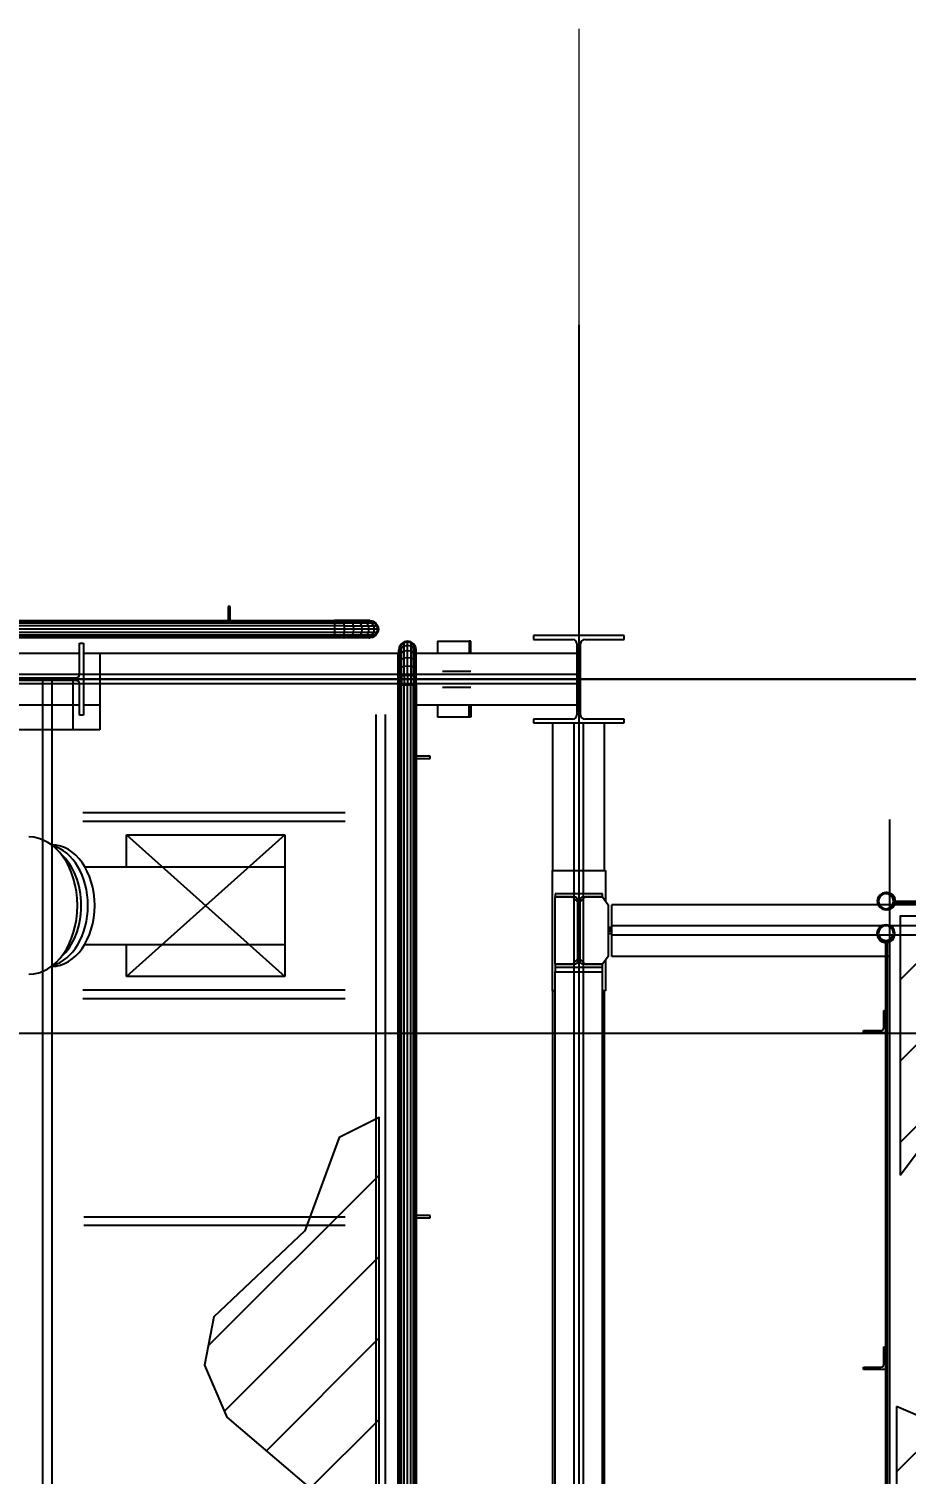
# Model space of a CAD drawing. Header units: metres. Extents: x 0 to 63075, y 0 to 44550.
# Drawn here: x 14895 to 17371, y 25909 to 29988 of the extents above; entities that cross this region are included whole.
import ezdxf

# ---------------------------------------------------------------- set-up
doc = ezdxf.new("R2010")
doc.units = ezdxf.units.M
doc.header["$LTSCALE"] = 75
doc.linetypes.add('CENTER2', pattern=[28.575, 19.05, -3.175, 3.175, -3.175])
doc.linetypes.add('CENTERX2', pattern=[101.6, 63.5, -12.7, 12.7, -12.7])
for name, color, linetype in [('SC1', 7, 'CENTER2'), ('SDM', 7, 'Continuous'), ('SL1', 8, 'Continuous')]:
    doc.layers.add(name, color=color, linetype=linetype)
doc.styles.add('ROMANS', font='ROMANS.SHX')
doc.dimstyles.new('75___1-75', dxfattribs={"dimscale": 75, "dimtxt": 2.5, "dimasz": 2, "dimexe": 1.5, "dimexo": 1, "dimgap": 0.5, "dimtad": 1, "dimdec": 0, "dimzin": 12, "dimtxsty": 'ROMANS', "dimcen": 0, "dimclrd": 256, "dimclre": 256, "dimclrt": 3, "dimazin": 3, "dimtfac": 1, "dimtdec": 0, "dimtmove": 0, "dimatfit": 0, "dimfxl": 1, "dimlwd": -1, "dimlwe": -1, "dimarcsym": 0})
pattern_1 = [(45, (-40005.98, -19024.6), (-114.90485, 114.90485), [])]

# ---------------------------------------------------------------- blocks, each defined once
blk = doc.blocks.new('A$Cf5d57027')
at = {"layer": 'SL1'}
h = blk.add_hatch(dxfattribs=at)
h.set_pattern_fill('_USER', color=256, scale=162.5, angle=45, style=0, pattern_type=0)
h.set_pattern_definition(pattern_1)
h.paths.add_polyline_path([(9094.7, 4250.1), (9438.9, 4708.5), (9961.7, 4981.5), (9094.7, 4981.5)])
h = blk.add_hatch(dxfattribs=at)
h.set_pattern_fill('_USER', color=256, scale=162.5, angle=45, style=0, pattern_type=0)
h.set_pattern_definition(pattern_1)
h.paths.add_polyline_path([(7623.7, 3151.1), (7623.7, 4413), (7510.5, 4356.4), (7413.9, 4093.3), (7157.6, 3850.3), (7130.9, 3713.8), (7194.2, 3567.3), (7423.9, 3370.8), (7523.8, 3194.4)])
h = blk.add_hatch(dxfattribs=at)
h.set_pattern_fill('_USER', color=256, scale=162.5, angle=45, style=0, pattern_type=0)
h.set_pattern_definition(pattern_1)
h.paths.add_polyline_path([(9084.6, 3596.8), (9084.6, 2526), (9180.6, 2574.1), (9262.6, 2797.3), (9480.1, 3003.5), (9502.7, 3119.3), (9449, 3243.6), (9254.1, 3410.3), (9169.3, 3560.1)])
for p, q in [((8187.3, 6650), (8187.3, 5110.5)), ((7197.3, 5854.9), (7197.3, 5815.8)), ((7203.7, 5854.9), (7197.3, 5854.9)), ((7203.7, 5815.8), (7203.7, 5854.9)), ((3160.3, 5815.8), (7497.3, 5815.8)), ((7497.3, 5813.9), (3160.3, 5813.9)), ((7497.3, 5808.7), (3160.3, 5808.6)), ((7497.3, 5800.7), (3160.3, 5800.7)), ((7519.6, 5815.8), (7497.3, 5815.8)), ((7497.3, 5815.8), (7497.3, 5813.9)), ((7497.3, 5813.9), (7497.3, 5808.7)), ((7521.7, 5813.9), (7497.3, 5813.9)), ((7523.4, 5808.7), (7497.3, 5808.7)), ((7497.3, 5808.7), (7497.3, 5800.7)), ((7524.6, 5800.7), (7497.3, 5800.7)), ((7497.3, 5800.7), (7497.3, 5791.4)), ((7540.7, 5815.8), (7519.6, 5815.8)), ((7519.6, 5815.8), (7521.7, 5813.9)), ((7521.7, 5813.9), (7523.4, 5808.7)), ((7544.8, 5813.9), (7521.7, 5813.9)), ((7548.2, 5808.7), (7523.4, 5808.7)), ((7523.4, 5808.7), (7524.6, 5800.7)), ((7524.6, 5800.7), (7550.5, 5800.7)), ((7524.6, 5800.7), (7525, 5791.4)), ((7559.7, 5815.8), (7540.7, 5815.8)), ((7540.7, 5815.8), (7544.8, 5813.9)), ((7565.5, 5813.9), (7544.8, 5813.9)), ((7544.8, 5813.9), (7548.2, 5808.7)), ((7548.2, 5808.7), (7550.5, 5800.7)), ((7570.4, 5808.7), (7548.2, 5808.7)), ((7550.5, 5800.7), (7573.7, 5800.7)), ((7550.5, 5800.7), (7551.3, 5791.4)), ((7559.7, 5815.8), (7565.5, 5813.9)), ((7575.5, 5815.8), (7559.7, 5815.8)), ((7582.8, 5813.9), (7565.5, 5813.9)), ((7565.5, 5813.9), (7570.4, 5808.7)), ((7570.4, 5808.7), (7573.7, 5800.7)), ((7589, 5808.7), (7570.4, 5808.7)), ((7573.7, 5800.7), (7574.9, 5791.4)), ((7573.7, 5800.7), (7593.1, 5800.7)), ((7587.4, 5815.8), (7575.5, 5815.8)), ((7575.5, 5815.8), (7582.8, 5813.9)), ((7595.9, 5813.9), (7582.8, 5813.9)), ((7582.8, 5813.9), (7589, 5808.7)), ((7587.4, 5815.8), (7595.9, 5813.9)), ((7594.8, 5815.8), (7587.4, 5815.8)), ((7603, 5808.7), (7589, 5808.7)), ((7589, 5808.7), (7593.1, 5800.7)), ((7593.1, 5800.7), (7607.7, 5800.7)), ((7593.1, 5800.7), (7594.6, 5791.4)), ((7597.3, 5815.8), (7594.8, 5815.8)), ((7594.8, 5815.8), (7603.9, 5813.9)), ((7603.9, 5813.9), (7595.9, 5813.9)), ((7595.9, 5813.9), (7603, 5808.7)), ((7597.3, 5815.8), (7606.7, 5813.9)), ((7611.7, 5808.7), (7603, 5808.7)), ((7603, 5808.7), (7607.7, 5800.7)), ((7603.9, 5813.9), (7611.7, 5808.7)), ((7603.9, 5813.9), (7606.7, 5813.9)), ((7606.7, 5813.9), (7614.6, 5808.7)), ((7607.7, 5800.7), (7609.4, 5791.4)), ((7607.7, 5800.7), (7616.8, 5800.7)), ((7611.7, 5808.7), (7614.6, 5808.7)), ((7611.7, 5808.7), (7616.8, 5800.7)), ((7614.6, 5808.7), (7619.9, 5800.7)), ((7616.8, 5800.7), (7618.6, 5791.4)), ((7616.8, 5800.7), (7619.9, 5800.7)), ((7619.9, 5800.7), (7621.7, 5791.4)), ((7497.3, 5791.4), (3160.3, 5791.4)), ((7497.3, 5782.1), (3160.3, 5782.1)), ((7497.3, 5774.1), (3160.3, 5774.1)), ((7497.3, 5768.9), (3160.3, 5768.9)), ((7497.3, 5767), (3160.3, 5767)), ((7525, 5791.4), (7497.3, 5791.4)), ((7497.3, 5791.4), (7497.3, 5782.1)), ((7524.6, 5782.1), (7497.3, 5782.1)), ((7497.3, 5782.1), (7497.3, 5774.1)), ((7523.4, 5774.1), (7497.3, 5774.1)), ((7497.3, 5774.1), (7497.3, 5768.9)), ((7497.3, 5768.9), (7497.3, 5767)), ((7521.7, 5768.9), (7497.3, 5768.9)), ((7519.6, 5767), (7497.3, 5767)), ((7521.7, 5768.9), (7519.6, 5767)), ((7540.7, 5767), (7519.6, 5767)), ((7523.4, 5774.1), (7521.7, 5768.9)), ((7544.8, 5768.9), (7521.7, 5768.9)), ((7524.6, 5782.1), (7523.4, 5774.1)), ((7548.2, 5774.1), (7523.4, 5774.1)), ((7525, 5791.4), (7524.6, 5782.1)), ((7550.5, 5782.1), (7524.6, 5782.1)), ((7551.3, 5791.4), (7525, 5791.4)), ((7544.8, 5768.9), (7540.7, 5767)), ((7559.7, 5767), (7540.7, 5767)), ((7548.2, 5774.1), (7544.8, 5768.9)), ((7565.5, 5768.9), (7544.8, 5768.9)), ((7550.5, 5782.1), (7548.2, 5774.1)), ((7570.4, 5774.1), (7548.2, 5774.1)), ((7551.3, 5791.4), (7550.5, 5782.1)), ((7573.7, 5782.1), (7550.5, 5782.1)), ((7574.9, 5791.4), (7551.3, 5791.4)), ((7565.5, 5768.9), (7559.7, 5767)), ((7575.5, 5767), (7559.7, 5767)), ((7570.4, 5774.1), (7565.5, 5768.9)), ((7582.8, 5768.9), (7565.5, 5768.9)), ((7573.7, 5782.1), (7570.4, 5774.1)), ((7589, 5774.1), (7570.4, 5774.1)), ((7574.9, 5791.4), (7573.7, 5782.1)), ((7593.1, 5782.1), (7573.7, 5782.1)), ((7594.6, 5791.4), (7574.9, 5791.4)), ((7582.8, 5768.9), (7575.5, 5767)), ((7587.4, 5767), (7575.5, 5767)), ((7589, 5774.1), (7582.8, 5768.9)), ((7595.9, 5768.9), (7582.8, 5768.9)), ((7595.9, 5768.9), (7587.4, 5767)), ((7594.8, 5767), (7587.4, 5767)), ((7593.1, 5782.1), (7589, 5774.1)), ((7603, 5774.1), (7589, 5774.1)), ((7594.6, 5791.4), (7593.1, 5782.1)), ((7607.7, 5782.1), (7593.1, 5782.1)), ((7609.4, 5791.4), (7594.6, 5791.4)), ((7603.9, 5768.9), (7594.8, 5767)), ((7594.8, 5767), (7597.3, 5767)), ((7603, 5774.1), (7595.9, 5768.9)), ((7603.9, 5768.9), (7595.9, 5768.9)), ((7606.7, 5768.9), (7597.3, 5767)), ((7607.7, 5782.1), (7603, 5774.1)), ((7611.7, 5774.1), (7603, 5774.1)), ((7611.7, 5774.1), (7603.9, 5768.9)), ((7603.9, 5768.9), (7606.7, 5768.9)), ((7614.6, 5774.1), (7606.7, 5768.9)), ((7609.4, 5791.4), (7607.7, 5782.1)), ((7616.8, 5782.1), (7607.7, 5782.1)), ((7618.6, 5791.4), (7609.4, 5791.4)), ((7616.8, 5782.1), (7611.7, 5774.1)), ((7611.7, 5774.1), (7614.6, 5774.1)), ((7619.9, 5782.1), (7614.6, 5774.1)), ((7618.6, 5791.4), (7616.8, 5782.1)), ((7616.8, 5782.1), (7619.9, 5782.1)), ((7618.6, 5791.4), (7621.7, 5791.4)), ((7621.7, 5791.4), (7619.9, 5782.1)), ((7694.5, 5755.5), (7686.6, 5750.3)), ((7694.5, 5752.5), (7686.6, 5747.3)), ((7703.8, 5757.4), (7694.5, 5755.5)), ((7694.5, 5752.5), (7694.5, 5755.5)), ((7703.8, 5754.3), (7694.5, 5752.5)), ((7694.5, 5743.4), (7694.5, 5752.5)), ((7703.8, 5754.3), (7703.8, 5757.4)), ((7713.2, 5755.5), (7703.8, 5757.4)), ((7703.8, 5745.1), (7703.8, 5754.3)), ((7713.2, 5752.5), (7703.8, 5754.3)), ((7721.1, 5750.3), (7713.2, 5755.5)), ((7713.2, 5752.5), (7713.2, 5755.5)), ((7721.1, 5747.3), (7713.2, 5752.5)), ((7713.2, 5752.5), (7713.2, 5743.4)), ((7788.5, 5757), (7878.1, 5757)), ((7788.5, 5757), (7788.5, 5723)), ((7882.5, 5757), (7878.1, 5757)), ((7878.1, 5757), (7878.1, 5723)), ((7882.5, 5723), (7882.5, 5757)), ((8315.3, 5773), (8059.3, 5773)), ((8059.3, 5773), (8059.3, 5762.3)), ((8059.3, 5762.3), (8170.1, 5762.3)), ((8204.6, 5762.3), (8315.3, 5762.3)), ((8315.3, 5762.3), (8315.3, 5773)), ((6777.8, 5723), (6596.8, 5723)), ((6777.8, 5663.6), (6777.8, 5751.5)), ((6777.8, 5751.5), (6788.8, 5751.5)), ((6788.8, 5751.5), (6788.8, 5548.5)), ((6835.3, 5723), (6788.8, 5723)), ((6835.3, 5723), (6835.3, 5507)), ((7677.4, 5723), (6835.3, 5723)), ((7679.4, 5723), (7677.4, 5723)), ((7677.4, 2506), (7677.4, 5723)), ((7681.3, 5742.3), (7679.4, 5733)), ((7681.3, 5739.6), (7679.4, 5730.5)), ((7679.4, 5730.5), (7679.4, 5733)), ((7681.3, 5731.5), (7679.4, 5723.1)), ((7679.4, 5723.1), (7679.4, 5730.5)), ((7679.4, 5711.2), (7679.4, 5723.1)), ((7681.3, 5718.5), (7679.4, 5711.2)), ((7679.4, 5695.4), (7679.4, 5711.2)), ((7686.6, 5750.3), (7681.3, 5742.3)), ((7686.6, 5747.3), (7681.3, 5739.6)), ((7681.3, 5739.6), (7681.3, 5742.3)), ((7681.3, 5731.5), (7681.3, 5739.6)), ((7686.6, 5738.6), (7681.3, 5731.5)), ((7681.3, 5718.5), (7681.3, 5731.5)), ((7686.6, 5724.7), (7681.3, 5718.5)), ((7681.3, 5701.2), (7681.3, 5718.5)), ((7686.6, 5747.3), (7686.6, 5750.3)), ((7686.6, 5738.6), (7686.6, 5747.3)), ((7694.5, 5743.4), (7686.6, 5738.6)), ((7686.6, 5724.7), (7686.6, 5738.6)), ((7694.5, 5728.8), (7686.6, 5724.7)), ((7686.6, 5706.1), (7686.6, 5724.7)), ((7703.8, 5745.1), (7694.5, 5743.4)), ((7694.5, 5728.8), (7694.5, 5743.4)), ((7703.8, 5730.3), (7694.5, 5728.8)), ((7694.5, 5709.4), (7694.5, 5728.8)), ((7713.2, 5743.4), (7703.8, 5745.1)), ((7703.8, 5730.3), (7703.8, 5745.1)), ((7703.8, 5710.6), (7703.8, 5730.3)), ((7713.2, 5728.8), (7703.8, 5730.3)), ((7721.1, 5738.6), (7713.2, 5743.4)), ((7713.2, 5743.4), (7713.2, 5728.8)), ((7713.2, 5728.8), (7713.2, 5709.4)), ((7721.1, 5724.7), (7713.2, 5728.8)), ((7721.1, 5747.3), (7721.1, 5750.3)), ((7726.4, 5742.3), (7721.1, 5750.3)), ((7721.1, 5738.6), (7721.1, 5747.3)), ((7726.4, 5739.6), (7721.1, 5747.3)), ((7726.4, 5731.5), (7721.1, 5738.6)), ((7721.1, 5724.7), (7721.1, 5738.6)), ((7726.4, 5718.5), (7721.1, 5724.7)), ((7721.1, 5706.1), (7721.1, 5724.7)), ((7728.2, 5733), (7726.4, 5742.3)), ((7726.4, 5739.6), (7726.4, 5742.3)), ((7726.4, 5731.5), (7726.4, 5739.6)), ((7728.2, 5730.5), (7726.4, 5739.6)), ((7728.2, 5723.1), (7726.4, 5731.5)), ((7726.4, 5718.5), (7726.4, 5731.5)), ((7726.4, 5701.2), (7726.4, 5718.5)), ((7728.2, 5711.2), (7726.4, 5718.5)), ((7728.2, 5730.5), (7728.2, 5733)), ((7728.2, 5723.1), (7728.2, 5730.5)), ((7728.2, 5711.2), (7728.2, 5723.1)), ((8187.3, 5723), (7728.2, 5723)), ((7728.2, 5695.4), (7728.2, 5711.2)), ((8182.1, 5750.3), (8182.1, 5549.7)), ((8187.3, 5577), (8187.3, 5723)), ((8192.6, 5549.7), (8192.6, 5750.3)), ((7681.3, 5701.2), (7679.4, 5695.4)), ((7679.4, 5695.4), (7679.4, 5676.4)), ((7681.3, 5680.4), (7679.4, 5676.4)), ((7679.4, 5655.3), (7679.4, 5676.4)), ((7686.6, 5706.1), (7681.3, 5701.2)), ((7681.3, 5680.4), (7681.3, 5701.2)), ((7686.6, 5683.9), (7681.3, 5680.4)), ((7681.3, 5657.3), (7681.3, 5680.4)), ((7694.5, 5709.4), (7686.6, 5706.1)), ((7686.6, 5683.9), (7686.6, 5706.1)), ((7694.5, 5686.2), (7686.6, 5683.9)), ((7686.6, 5659.1), (7686.6, 5683.9)), ((7703.8, 5710.6), (7694.5, 5709.4)), ((7694.5, 5686.2), (7694.5, 5709.4)), ((7703.8, 5687), (7694.5, 5686.2)), ((7694.5, 5660.3), (7694.5, 5686.2)), ((7713.2, 5709.4), (7703.8, 5710.6)), ((7703.8, 5687), (7703.8, 5710.6)), ((7713.2, 5686.2), (7703.8, 5687)), ((7703.8, 5660.7), (7703.8, 5687)), ((7721.1, 5706.1), (7713.2, 5709.4)), ((7713.2, 5709.4), (7713.2, 5686.2)), ((7721.1, 5683.9), (7713.2, 5686.2)), ((7713.2, 5686.2), (7713.2, 5660.3)), ((7726.4, 5701.2), (7721.1, 5706.1)), ((7721.1, 5683.9), (7721.1, 5706.1)), ((7721.1, 5659.1), (7721.1, 5683.9)), ((7726.4, 5680.4), (7721.1, 5683.9)), ((7728.2, 5695.4), (7726.4, 5701.2)), ((7726.4, 5680.4), (7726.4, 5701.2)), ((7728.2, 5676.4), (7726.4, 5680.4)), ((7726.4, 5657.3), (7726.4, 5680.4)), ((7728.2, 5676.4), (7728.2, 5695.4)), ((7728.2, 5655.3), (7728.2, 5676.4)), ((7802.6, 5673), (7882.5, 5673)), ((0, 5650), (12183.1, 5650)), ((8187.3, 5663), (2887.3, 5663)), ((8187.3, 5663), (2887.3, 5663)), ((8187.3, 5637), (2887.3, 5637)), ((8187.3, 5637), (2887.3, 5637)), ((6788.8, 5650), (2967.9, 5650)), ((6606.8, 5653.6), (6767.8, 5653.6)), ((6767.8, 5646.4), (6606.8, 5646.4)), ((6674.3, 1250), (6674.3, 5650)), ((6674.3, 1250), (6674.3, 5650)), ((6700.4, 1250), (6700.4, 5650)), ((6700.4, 1250), (6700.4, 5650)), ((6760.3, 5507), (6760.3, 5646.4)), ((6777.8, 5548.5), (6777.8, 5636.4)), ((6835.3, 5650), (6788.8, 5650)), ((7677.4, 5650), (6835.3, 5650)), ((7679.4, 5650), (7677.4, 5650)), ((7681.3, 5657.3), (7679.4, 5655.3)), ((7679.4, 5655.3), (7679.4, 5633)), ((7728.2, 5650), (7679.4, 5650)), ((7679.5, 2658.2), (7679.4, 5633)), ((7681.3, 5633), (7679.4, 5633)), ((7686.6, 5659.1), (7681.3, 5657.3)), ((7681.3, 5657.3), (7681.3, 5633)), ((7681.3, 2658.2), (7681.3, 5633)), ((7686.6, 5633), (7681.3, 5633)), ((7694.5, 5660.3), (7686.6, 5659.1)), ((7686.6, 5659.1), (7686.6, 5633)), ((7694.5, 5633), (7686.6, 5633)), ((7686.6, 2658.2), (7686.6, 5633)), ((7703.8, 5660.7), (7694.5, 5660.3)), ((7694.5, 5660.3), (7694.5, 5633)), ((7694.5, 2658.2), (7694.5, 5633)), ((7703.8, 5633), (7694.5, 5633)), ((7703.8, 5660.7), (7703.8, 5633)), ((7713.2, 5660.3), (7703.8, 5660.7)), ((7703.9, 2658.2), (7703.8, 5633)), ((7713.2, 5633), (7703.8, 5633)), ((7713.2, 5660.3), (7713.2, 5633)), ((7721.1, 5659.1), (7713.2, 5660.3)), ((7713.2, 2658.2), (7713.2, 5633)), ((7721.1, 5633), (7713.2, 5633)), ((7721.1, 5659.1), (7721.1, 5633)), ((7726.4, 5657.3), (7721.1, 5659.1)), ((7726.4, 5633), (7721.1, 5633)), ((7721.1, 2658.2), (7721.1, 5633)), ((7728.2, 5655.3), (7726.4, 5657.3)), ((7726.4, 5657.3), (7726.4, 5633)), ((7728.2, 5633), (7726.4, 5633)), ((7726.4, 2658.2), (7726.4, 5633)), ((7728.2, 5633), (7728.2, 5655.3)), ((12183.1, 5650), (7728.2, 5650)), ((7728.2, 5633), (7728.3, 2658.2)), ((7882.5, 5627), (7802.6, 5627)), ((6777.8, 5577), (6596.8, 5577)), ((6788.8, 5548.5), (6777.8, 5548.5)), ((6835.3, 5577), (6788.8, 5577)), ((7614.5, 5550), (7614.5, 2729.4)), ((7614.5, 5550), (7614.5, 2729.4)), ((7640.3, 5550), (7640.3, 2729.4)), ((7640.3, 5550), (7640.3, 2729.4)), ((7679.4, 5577), (7677.4, 5577)), ((7679.4, 5550), (7677.4, 5550)), ((8187.3, 5577), (7728.2, 5577)), ((7788.5, 5577), (7788.5, 5543)), ((7878.1, 5543), (7878.1, 5577)), ((7882.5, 5577), (7882.5, 5543)), ((7878.1, 5543), (7788.5, 5543)), ((7882.5, 5543), (7878.1, 5543)), ((8059.3, 5537.7), (8059.3, 5527)), ((8170.1, 5537.7), (8059.3, 5537.7)), ((8059.3, 5527), (8315.3, 5527)), ((8114.3, 5527), (8260.3, 5527)), ((8114.3, 5110.5), (8114.3, 5527)), ((8174.3, 1373), (8174.3, 5527)), ((8174.3, 1373), (8174.3, 5527)), ((8200.4, 1373), (8200.4, 5527)), ((8200.4, 1373), (8200.4, 5527)), ((8315.3, 5537.7), (8204.6, 5537.7)), ((8260.3, 5110.5), (8260.3, 5527)), ((8315.3, 5527), (8315.3, 5537.7)), ((6835.3, 5507), (6539.3, 5507)), ((7767.4, 5433), (7728.2, 5433)), ((7728.2, 5426.7), (7767.4, 5426.7)), ((7767.4, 5426.7), (7767.4, 5433)), ((7527.4, 5272.7), (6787.3, 5272.7)), ((7527.4, 5272.7), (6787.3, 5272.7)), ((7527.4, 5248.3), (6787.3, 5248.3)), ((7527.4, 5248.3), (6787.3, 5248.3)), ((7677.4, 5245.9), (7677.4, 733.4)), ((9064.3, 5253.8), (9064.3, 741.2)), ((6699.5, 5182.5), (6698.8, 5182.5)), ((6910.3, 5210.5), (7357.3, 4810.5)), ((7357.3, 5210.5), (6910.3, 4810.5)), ((6910.3, 5120.6), (6910.3, 5210.5)), ((6910.3, 5210.5), (7357.3, 5210.5)), ((7357.3, 5210.5), (7357.3, 4810.5)), ((6792.7, 5120.6), (7357.3, 5120.6)), ((8112.3, 5110.5), (8112.3, 4770.5)), ((8112.3, 5110.5), (8262.3, 5110.5)), ((8187.3, 5110.5), (8187.3, 2880)), ((8262.3, 5110.5), (8262.3, 5024.1)), ((8120.8, 5044), (8120.8, 5035.6)), ((8253.8, 5044), (8120.8, 5044)), ((8120.8, 5035.6), (8174.4, 5035.6)), ((8169.4, 5035.6), (8120.8, 5035.6)), ((8120.8, 4845.4), (8120.8, 5035.6)), ((8169.4, 5035.6), (8184.4, 5020.6)), ((8184.4, 5025.6), (8184.4, 4855.4)), ((8184.4, 4860.4), (8184.4, 5020.6)), ((8205.2, 5035.6), (8190.2, 5020.6)), ((8190.2, 4855.4), (8190.2, 5025.6)), ((8190.2, 5020.6), (8190.2, 4860.4)), ((8200.2, 5035.6), (8253.8, 5035.6)), ((8253.8, 5035.6), (8205.2, 5035.6)), ((8253.8, 5035.6), (8253.8, 5044)), ((8253.8, 5035.6), (8270.2, 5013.5)), ((9031.8, 5032.8), (9029.9, 5023.5)), ((9032.4, 5023.5), (9029.9, 5023.5)), ((9029.9, 5023.5), (9031.8, 5014.2)), ((9037.1, 5040.7), (9031.8, 5032.8)), ((9034.3, 5032.8), (9031.8, 5032.8)), ((9032.4, 5023.5), (9034.3, 5032.8)), ((9034.3, 5014.2), (9032.4, 5023.5)), ((9034.8, 5031.6), (9033.2, 5023.5)), ((9033.2, 5023.5), (9034.8, 5015.4)), ((9034.3, 5032.8), (9039.6, 5040.7)), ((9039.4, 5038.5), (9034.8, 5031.6)), ((9045, 5046), (9037.1, 5040.7)), ((9039.6, 5040.7), (9037.1, 5040.7)), ((9046.3, 5043), (9039.4, 5038.5)), ((9039.6, 5040.7), (9047.5, 5046)), ((9054.3, 5047.9), (9045, 5046)), ((9047.5, 5046), (9045, 5046)), ((9054.3, 5044.6), (9046.3, 5043)), ((9047.5, 5046), (9056.8, 5047.9)), ((9056.8, 5047.9), (9054.3, 5047.9)), ((9062.4, 5043), (9054.3, 5044.6)), ((9063.7, 5046), (9055.6, 5047.6)), ((9056.8, 5047.9), (9057.9, 5047.7)), ((9066, 5046), (9057.9, 5047.7)), ((9057.9, 5047.7), (9066.6, 5046)), ((9069.3, 5038.5), (9062.4, 5043)), ((9071.6, 5040.7), (9063.7, 5046)), ((9063.7, 5046), (9066, 5046)), ((9066.6, 5046), (9066, 5046)), ((9073.7, 5040.7), (9066, 5046)), ((9066.6, 5046), (9074.9, 5040.7)), ((9073.9, 5031.6), (9069.3, 5038.5)), ((9073.7, 5040.7), (9071.6, 5040.7)), ((9076.9, 5032.8), (9071.6, 5040.7)), ((9078.8, 5032.8), (9073.7, 5040.7)), ((9074.9, 5040.7), (9073.7, 5040.7)), ((9075.5, 5023.5), (9073.9, 5031.6)), ((9073.9, 5015.4), (9075.5, 5023.5)), ((9074.9, 5040.7), (9080.5, 5032.8)), ((9078.7, 5023.5), (9076.9, 5032.8)), ((9078.8, 5032.8), (9076.9, 5032.8)), ((9076.9, 5014.2), (9078.7, 5023.5)), ((9078.3, 5023.5), (9078.3, 5021.5)), ((9078.3, 5023.5), (9078.7, 5023.5)), ((9080.6, 5023.5), (9078.7, 5023.5)), ((9080.5, 5032.8), (9078.8, 5032.8)), ((9078.8, 5032.8), (9080.6, 5023.5)), ((9078.8, 5014.2), (9080.6, 5023.5)), ((9082.5, 5023.5), (9080.5, 5014.2)), ((9080.6, 5023.5), (9082.5, 5023.5)), ((9081.5, 5018.7), (12183.1, 5018.7)), ((9082.5, 5023.5), (12183.1, 5023.5)), ((8270.2, 5013.5), (8270.2, 4867.5)), ((9032.2, 5013.5), (8280.2, 5013.5)), ((8280.2, 4867.5), (8280.2, 5013.5)), ((9034.3, 5014.2), (9031.8, 5014.2)), ((9031.8, 5014.2), (9037.1, 5006.2)), ((9039.6, 5006.2), (9034.3, 5014.2)), ((9034.8, 5015.4), (9039.4, 5008.5)), ((9064.3, 5013.5), (9036.1, 5013.5)), ((9039.6, 5006.2), (9037.1, 5006.2)), ((9037.1, 5006.2), (9045, 5001)), ((9039.4, 5008.5), (9046.3, 5004)), ((9047.5, 5001), (9039.6, 5006.2)), ((9047.5, 5001), (9045, 5001)), ((9045, 5001), (9054.3, 4999.1)), ((9046.3, 5004), (9054.3, 5002.3)), ((9056.8, 4999.1), (9047.5, 5001)), ((9054.3, 5002.3), (9062.4, 5004)), ((9056.8, 4999.1), (9054.3, 4999.1)), ((9055.6, 4999.3), (9063.7, 5001)), ((9057.9, 4999.3), (9056.8, 4999.1)), ((9057.9, 4999.3), (9066, 5001)), ((9066.6, 5001), (9057.9, 4999.3)), ((9062.4, 5004), (9069.3, 5008.5)), ((9063.7, 5001), (9071.6, 5006.2)), ((9066, 5001), (9063.7, 5001)), ((9064.3, 5013.5), (9064.3, 5005.2)), ((9072.6, 5013.5), (9064.3, 5013.5)), ((9064.3, 5000.5), (9064.3, 4955.6)), ((9066, 5001), (9073.7, 5006.2)), ((9066.6, 5001), (9066, 5001)), ((9074.9, 5006.2), (9066.6, 5001)), ((9069.3, 5008.5), (9073.9, 5015.4)), ((9071.6, 5006.2), (9076.9, 5014.2)), ((9073.7, 5006.2), (9071.6, 5006.2)), ((9073.7, 5006.2), (9078.8, 5014.2)), ((9074.9, 5006.2), (9073.7, 5006.2)), ((9080.5, 5014.2), (9074.9, 5006.2)), ((9078.8, 5014.2), (9076.9, 5014.2)), ((9080.5, 5014.2), (9078.8, 5014.2)), ((9185.8, 5013.5), (9080, 5013.5)), ((8270.2, 4949.8), (8280.2, 4949.8)), ((8280.2, 4943.5), (8270.2, 4943.5)), ((8280.2, 4937.5), (8270.2, 4937.5)), ((12183.1, 4953.5), (8280.2, 4953.5)), ((12183.1, 4953.5), (8280.2, 4953.5)), ((9029.9, 4933.5), (9031.8, 4942.8)), ((9029.9, 4931), (9031.8, 4940.4)), ((9031.8, 4942.8), (9037.1, 4950.7)), ((9031.8, 4940.4), (9037.1, 4948.3)), ((9031.8, 4940.4), (9031.8, 4942.8)), ((9034.8, 4941.6), (9033.2, 4933.5)), ((9039.4, 4948.4), (9034.8, 4941.6)), ((9037.1, 4950.7), (9045, 4956)), ((9037.1, 4948.3), (9045, 4953.6)), ((9037.1, 4948.3), (9037.1, 4950.7)), ((9046.3, 4953), (9039.4, 4948.4)), ((9045, 4956), (9054.3, 4957.9)), ((9045, 4953.6), (9045, 4956)), ((9045, 4953.6), (9054.3, 4955.4)), ((9054.3, 4954.6), (9046.3, 4953)), ((9054.3, 4955.4), (9054.3, 4957.9)), ((9054.3, 4957.9), (9063.7, 4956)), ((9054.3, 4955.4), (9063.7, 4953.6)), ((9062.4, 4953), (9054.3, 4954.6)), ((9069.3, 4948.4), (9062.4, 4953)), ((9063.7, 4953.6), (9063.7, 4956)), ((9063.7, 4956), (9071.6, 4950.7)), ((9063.7, 4953.6), (9071.6, 4948.3)), ((9064.3, 4951.8), (9064.3, 4915.2)), ((9073.9, 4941.6), (9069.3, 4948.4)), ((9071.6, 4948.3), (9071.6, 4950.7)), ((9071.6, 4950.7), (9076.9, 4942.8)), ((9071.6, 4948.3), (9076.9, 4940.4)), ((9075.5, 4933.5), (9073.9, 4941.6)), ((9076.9, 4940.4), (9076.9, 4942.8)), ((9076.9, 4942.8), (9078.7, 4933.5)), ((9076.9, 4940.4), (9078.7, 4931)), ((6792.7, 4901.5), (7357.3, 4901.5)), ((6910.3, 4810.5), (6910.3, 4901.5)), ((8280.2, 4931.2), (8270.2, 4931.2)), ((12183.1, 4927.5), (8280.2, 4927.5)), ((12183.1, 4927.5), (8280.2, 4927.5)), ((9029.9, 4933.5), (9029.9, 4931)), ((9030.2, 4929.7), (9029.9, 4931)), ((9031.8, 4924.2), (9030.2, 4932.3)), ((9031.8, 4921.9), (9030.2, 4929.7)), ((9031.8, 4921.3), (9030.2, 4929.7)), ((9037.1, 4916.2), (9031.8, 4924.2)), ((9031.8, 4921.9), (9031.8, 4924.2)), ((9031.8, 4921.9), (9031.8, 4921.3)), ((9037.1, 4914.2), (9031.8, 4921.9)), ((9037.1, 4912.9), (9031.8, 4921.3)), ((9033.2, 4933.5), (9034.8, 4925.4)), ((9034.8, 4925.4), (9039.4, 4918.5)), ((9037.1, 4914.2), (9037.1, 4916.2)), ((9045, 4911), (9037.1, 4916.2)), ((9037.1, 4914.2), (9037.1, 4912.9)), ((9045, 4909), (9037.1, 4914.2)), ((9045, 4907.4), (9037.1, 4912.9)), ((9039.4, 4918.5), (9046.3, 4914)), ((9045, 4909), (9045, 4911)), ((9054.3, 4909.1), (9045, 4911)), ((9045, 4909), (9045, 4907.4)), ((9054.3, 4907.2), (9045, 4909)), ((9054.3, 4905.4), (9045, 4907.4)), ((9046.3, 4914), (9054.3, 4912.3)), ((9054.3, 4912.3), (9062.4, 4914)), ((9063.7, 4911), (9054.3, 4909.1)), ((9054.3, 4909.5), (9056.4, 4909.5)), ((9054.3, 4909.1), (9054.3, 4909.5)), ((9054.3, 4907.2), (9054.3, 4909.1)), ((9063.7, 4909), (9054.3, 4907.2)), ((9063.7, 4907.4), (9054.3, 4905.4)), ((9054.3, 4907.2), (9054.3, 4905.4)), ((9054.4, 2581.9), (9054.3, 4905.4)), ((9059.2, 2580.9), (9059.1, 4906.4)), ((9062.4, 4914), (9069.3, 4918.5)), ((9071.6, 4916.2), (9063.7, 4911)), ((9063.7, 4909), (9071.6, 4914.2)), ((9071.6, 4912.9), (9063.7, 4907.4)), ((9063.7, 4911), (9063.7, 4909)), ((9063.7, 4909), (9063.7, 4907.4)), ((9064.3, 4911.4), (9064.3, 4909.4)), ((9064.3, 4907.8), (9064.3, 4819)), ((9069.3, 4918.5), (9073.9, 4925.4)), ((9076.9, 4924.2), (9071.6, 4916.2)), ((9076.9, 4921.9), (9071.6, 4914.2)), ((9076.9, 4921.3), (9071.6, 4912.9)), ((9071.6, 4914.2), (9071.6, 4916.2)), ((9071.6, 4914.2), (9071.6, 4912.9)), ((9073.9, 4925.4), (9075.5, 4933.5)), ((9078.5, 4932.3), (9076.9, 4924.2)), ((9078.5, 4929.7), (9076.9, 4921.9)), ((9078.5, 4929.7), (9076.9, 4921.3)), ((9076.9, 4921.9), (9076.9, 4924.2)), ((9076.9, 4921.9), (9076.9, 4921.3)), ((9078.7, 4931), (9078.5, 4929.7)), ((9078.7, 4931), (9078.7, 4933.5)), ((8184.4, 4860.4), (8169.4, 4845.4)), ((8205.2, 4845.4), (8190.2, 4860.4)), ((8270.2, 4867.5), (8253.8, 4845.4)), ((8262.3, 4856.9), (8262.3, 4770.5)), ((9054.3, 4867.5), (8280.2, 4867.5)), ((9064.3, 4867.5), (9059.1, 4867.5)), ((6699.5, 4839.6), (6698.8, 4839.6)), ((8120.3, 4837), (8120.3, 4824.5)), ((8120.8, 4837), (8120.3, 4837)), ((8120.3, 4824.5), (8120.8, 4824.5)), ((8120.8, 4845.4), (8120.8, 4837)), ((8174.4, 4845.4), (8120.8, 4845.4)), ((8120.8, 4845.4), (8169.4, 4845.4)), ((8120.8, 4837), (8253.8, 4837)), ((8120.8, 3166), (8120.8, 4824.5)), ((8120.8, 4824.5), (8253.8, 4824.5)), ((8174.4, 3166), (8174.4, 4824.5)), ((8174.4, 3166), (8174.4, 4824.5)), ((8253.8, 4845.4), (8200.2, 4845.4)), ((8200.2, 3166), (8200.2, 4824.5)), ((8200.2, 3166), (8200.2, 4824.5)), ((8205.2, 4845.4), (8253.8, 4845.4)), ((8253.8, 4837), (8253.8, 4845.4)), ((8254.3, 4837), (8253.8, 4837)), ((8253.8, 4824.5), (8254.3, 4824.5)), ((8253.8, 3166), (8253.8, 4824.5)), ((8254.3, 4824.5), (8254.3, 4837)), ((9064.3, 4819), (9064.3, 2579.5)), ((7357.3, 4810.5), (6910.3, 4810.5)), ((7527.4, 4772.7), (6787.3, 4772.7)), ((7527.4, 4772.7), (6787.3, 4772.7)), ((7527.4, 4748.3), (6787.3, 4748.3)), ((7527.4, 4748.3), (6787.3, 4748.3)), ((8120.8, 4770.5), (8112.3, 4770.5)), ((8114.3, 3220), (8114.3, 4770.5)), ((8262.3, 4770.5), (8253.8, 4770.5)), ((8260.3, 3220), (8260.3, 4770.5)), ((9048, 4715.2), (9054.3, 4715.2)), ((9048, 4665.7), (9048, 4715.2)), ((9054.3, 4715.2), (9054.3, 4651.7)), ((8990.8, 4658.1), (9040.3, 4658.1)), ((8990.8, 4651.7), (8990.8, 4658.1)), ((9054.3, 4651.7), (8990.8, 4651.7)), ((7677.4, 4650), (0, 4650)), ((7679.4, 4650), (7677.4, 4650)), ((7728.2, 4650), (7679.4, 4650)), ((8120.8, 4650), (7728.2, 4650)), ((8253.8, 4650), (8120.8, 4650)), ((9054.3, 4650), (8253.8, 4650)), ((9059.1, 4650), (9054.3, 4650)), ((9064.3, 4650), (9059.1, 4650)), ((12183.1, 4650), (9064.3, 4650)), ((7527.4, 4132), (6790.4, 4132)), ((7527.4, 4132), (6790.4, 4132)), ((7767.4, 4136.5), (7728.2, 4136.5)), ((7728.2, 4130.1), (7767.4, 4130.1)), ((7767.4, 4130.1), (7767.4, 4136.5)), ((7527.4, 4107.7), (6790.4, 4107.7)), ((7527.4, 4107.7), (6790.4, 4107.7)), ((9048, 3765.2), (9054.3, 3765.2)), ((9048, 3715.7), (9048, 3765.2)), ((9054.3, 3765.2), (9054.3, 3701.7)), ((8990.8, 3708.1), (9040.3, 3708.1)), ((8990.8, 3701.7), (8990.8, 3708.1)), ((9054.3, 3701.7), (8990.8, 3701.7))]:
    blk.add_line(p, q, dxfattribs=at)
for points in [[(9094.7, 4250.1), (9438.9, 4708.5), (9961.7, 4981.5), (9094.7, 4981.5)], [(7623.7, 3151.1), (7623.7, 4413), (7510.5, 4356.4), (7413.9, 4093.3), (7157.6, 3850.3), (7130.9, 3713.8), (7194.2, 3567.3), (7423.9, 3370.8), (7523.8, 3194.4)], [(9084.6, 3596.8), (9084.6, 2526), (9180.6, 2574.1), (9262.6, 2797.3), (9480.1, 3003.5), (9502.7, 3119.3), (9449, 3243.6), (9254.1, 3410.3), (9169.3, 3560.1)]]:
    blk.add_lwpolyline(points, close=True, dxfattribs=at)
for centre, radius, start, end in [((8170.1, 5750.3), 12, 0, 90), ((8204.6, 5750.3), 12, 90, 180), ((6767.8, 5663.6), 10, 269.998, 0), ((6767.8, 5636.4), 10, 0, 89.998), ((8170.1, 5549.7), 12, 270, 0), ((8204.6, 5549.7), 12, 180, 270), ((8174.4, 5025.6), 10, 0, 90), ((8200.2, 5025.6), 10, 90, 180), ((8174.4, 4855.4), 10, 270, 0), ((8200.2, 4855.4), 10, 180, 270), ((9040.3, 4665.7), 7.65, 270, 0), ((9040.3, 3715.7), 7.65, 270, 0)]:
    blk.add_arc(centre, radius, start, end, dxfattribs=at)
for centre, major_axis, ratio, start_param, end_param in [((6635.1, 5011.1), (0, 193.7), 0.707107, 4.712389, 6.283185), ((6699.5, 5011.1), (0, 171.5), 0.707103, 4.712389, 6.283185), ((6680.4, 5011.1), (0, 171.5), 0.707103, 4.712389, 6.099857), ((6680.4, 5011.1), (0, 171.4), 0.707107, 4.712389, 6.099858), ((6661.4, 5011.1), (0, 171.5), 0.707107, 4.712389, 5.726638), ((6635.1, 5011.1), (0, -193.7), 0.707107, 0, 1.570796), ((6699.5, 5011.1), (0, -171.5), 0.707103, 0, 1.570796), ((6680.4, 5011.1), (0, -171.4), 0.707103, 0.183329, 1.570796), ((6680.4, 5011.1), (0, -171.5), 0.707107, 0.183328, 1.570796), ((6661.4, 5011.1), (0, -171.5), 0.707107, 0.556547, 1.570796)]:
    blk.add_ellipse(centre, major_axis=major_axis, ratio=ratio, start_param=start_param, end_param=end_param, dxfattribs=at)
blk = doc.blocks.new('*D29')
at = {"layer": 'Defpoints', "color": 0, "transparency": 16777216}
for p in [(14245.4, 26400.6), (16446.9, 22042.7), (16446.9, 22042.7)]:
    blk.add_point(p, dxfattribs=at)
at = {"layer": 'SDM', "transparency": 16777216}
for p, q in [((14245.4, 26325.6), (14245.4, 21930.2)), ((16446.9, 22117.7), (16446.9, 22155.2)), ((14395.4, 22042.7), (16296.9, 22042.7))]:
    blk.add_line(p, q, dxfattribs=at)
for points in [[(14395.4, 22067.7), (14395.4, 22017.7), (14245.4, 22042.7)], [(16296.9, 22067.7), (16296.9, 22017.7), (16446.9, 22042.7)]]:
    blk.add_solid(points, dxfattribs=at)
at = {"layer": 'SDM', "color": 3, "transparency": 16777216, "insert": (15346.1, 22173.9), "char_height": 187.5, "attachment_point": 5, "style": 'ROMANS'}
blk.add_mtext('2201', dxfattribs=at)

msp = doc.modelspace()

# ---------------------------------------------------------------- linework, layer by layer
at = {"layer": 'SC1', "color": 7, "linetype": 'CENTERX2', "lineweight": 9}
for p, q in [((16446.9, 29988.5), (16446.9, 20854.9)), ((21779, 28152.6), (6016.8, 28152.6)), ((21779, 27152.6), (6016.8, 27152.6))]:
    msp.add_line(p, q, dxfattribs=at)

# ---------------------------------------------------------------- block references
at = {"layer": 'SDM'}
msp.add_blockref('A$Cf5d57027', (8259.5, 22502.8), dxfattribs=at)

# ---------------------------------------------------------------- dimensions: what is measured, and where the dimension line sits
dim = msp.add_linear_dim(base=(16446.8535, 22042.6895), p1=(14245.3595, 26400.599), p2=(16446.8535, 22042.6895), dimstyle='75___1-75', dxfattribs=at)
dim.commit()
dim.dimension.update_dxf_attribs({"geometry": '*D29', "text_midpoint": (15346.1065, 22173.9395)})

doc.saveas('drawing.dxf')
